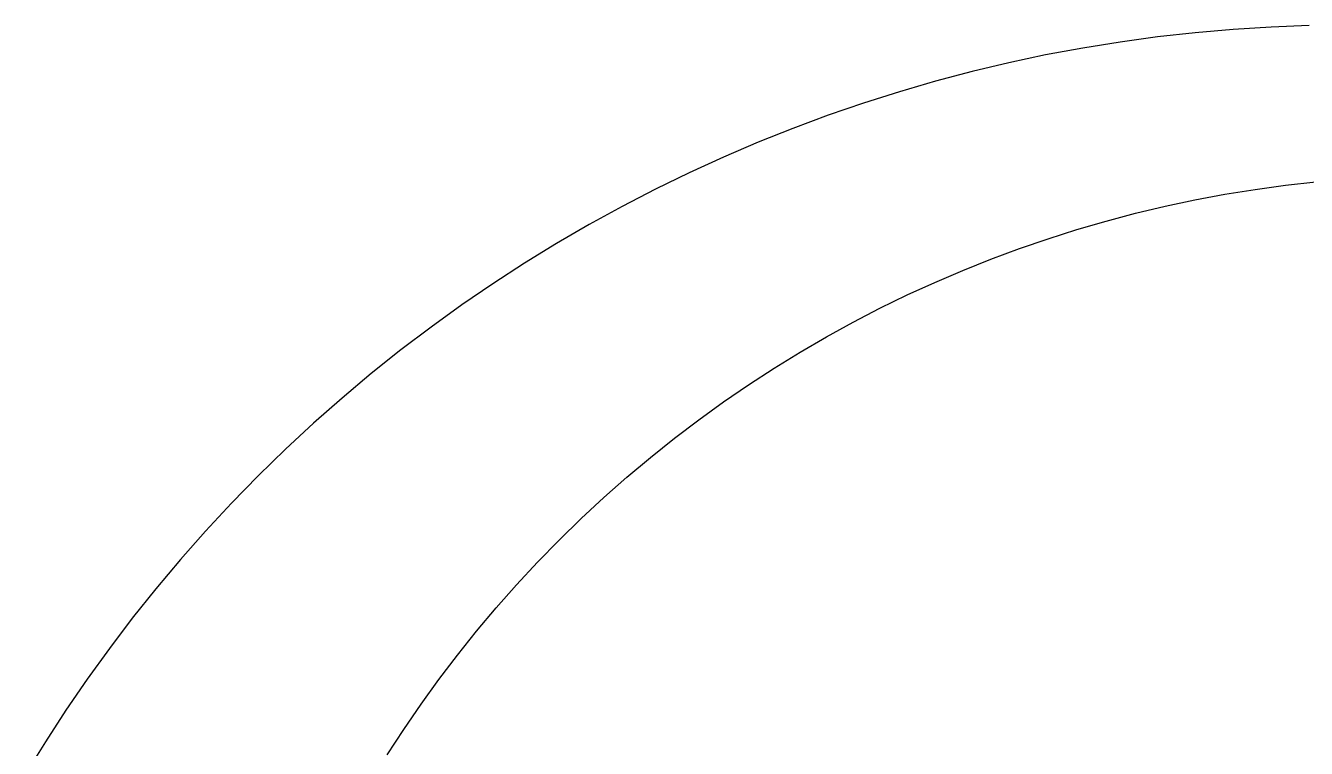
# Model space of a CAD drawing. Extents: x -80 to 1506, y -145 to 630.
# Drawn here: x -24.9 to 298.1, y 448.1 to 630.3 of the extents above; entities that cross this region are included whole.
import ezdxf

# ---------------------------------------------------------------- set-up
doc = ezdxf.new("R2010")
doc.units = 0

msp = doc.modelspace()

# ---------------------------------------------------------------- linework, layer by layer
at = {"layer": 'circle and branch', "color": 4}
for p, q in [((289.225085, 629.951242), (279.639107, 629.357799)), ((298.843752, 630.308514), (289.225085, 629.951242)), ((260.581142, 627.468986), (251.117116, 626.176908)), ((270.089799, 628.529832), (260.581142, 627.468986)), ((279.639107, 629.357799), (270.089799, 628.529832)), ((241.701704, 624.655244), (232.338885, 622.90564)), ((251.117116, 626.176908), (241.701704, 624.655244)), ((223.03264, 620.929742), (213.78695, 618.729197)), ((232.338885, 622.90564), (223.03264, 620.929742)), ((213.78695, 618.729197), (204.605795, 616.305649)), ((204.605795, 616.305649), (195.493158, 613.660747)), ((186.453018, 610.796135), (177.489357, 607.71346)), ((195.493158, 613.660747), (186.453018, 610.796135)), ((177.489357, 607.71346), (168.606154, 604.414368)), ((168.606154, 604.414368), (159.807392, 600.900505)), ((159.807392, 600.900505), (151.09705, 597.173518)), ((151.09705, 597.173518), (142.47911, 593.235052)), ((142.47911, 593.235052), (133.957553, 589.086754)), ((133.957553, 589.086754), (125.536358, 584.730269)), ((277.579521, 587.797908), (285.182867, 589.027761)), ((285.182867, 589.027761), (292.825471, 590.072055)), ((292.825471, 590.072055), (300.504118, 590.929459)), ((125.536358, 584.730269), (117.219508, 580.167245)), ((255.037176, 583.0083), (262.503461, 584.786847)), ((262.503461, 584.786847), (270.018647, 586.383827)), ((270.018647, 586.383827), (277.579521, 587.797908)), ((247.623007, 581.049516), (255.037176, 583.0083)), ((117.219508, 580.167245), (109.010983, 575.399326)), ((232.963875, 576.596558), (240.264168, 578.911825)), ((240.264168, 578.911825), (247.623007, 581.049516)), ((109.010983, 575.399326), (100.914763, 570.42816)), ((225.725342, 574.105046), (232.963875, 576.596558)), ((218.551783, 571.438619), (225.725342, 574.105046)), ((100.914763, 570.42816), (92.93483, 565.255392)), ((204.412448, 565.586341), (211.446414, 568.598607)), ((211.446414, 568.598607), (218.551783, 571.438619)), ((197.4531, 562.403151), (204.412448, 565.586341)), ((92.93483, 565.255392), (85.075164, 559.882669)), ((190.571585, 559.050369), (197.4531, 562.403151)), ((85.075164, 559.882669), (77.339747, 554.311636)), ((183.771118, 555.529324), (190.571585, 559.050369)), ((77.339747, 554.311636), (69.732558, 548.54394)), ((177.054912, 551.841347), (183.771118, 555.529324)), ((170.426183, 547.987768), (177.054912, 551.841347)), ((69.732558, 548.54394), (62.25758, 542.581227)), ((163.888145, 543.969919), (170.426183, 547.987768)), ((157.444013, 539.789129), (163.888145, 543.969919)), ((62.25758, 542.581227), (54.918792, 536.425143)), ((151.097001, 535.446729), (157.444013, 539.789129)), ((54.918792, 536.425143), (47.720175, 530.077335)), ((144.850325, 530.94405), (151.097001, 535.446729)), ((47.720175, 530.077335), (40.665711, 523.539448)), ((138.707197, 526.282422), (144.850325, 530.94405)), ((40.665711, 523.539448), (33.75938, 516.813128)), ((132.670834, 521.463176), (138.707197, 526.282422)), ((126.74445, 516.487641), (132.670834, 521.463176)), ((33.75938, 516.813128), (27.02226, 509.917868)), ((120.931259, 511.35715), (126.74445, 516.487641)), ((115.234475, 506.073031), (120.931259, 511.35715)), ((27.02226, 509.917868), (20.473875, 502.874713)), ((109.657315, 500.636616), (115.234475, 506.073031)), ((20.473875, 502.874713), (14.115874, 495.687636)), ((104.216798, 495.063658), (109.657315, 500.636616)), ((14.115874, 495.687636), (7.949905, 488.360613)), ((98.928692, 489.371167), (104.216798, 495.063658)), ((7.949905, 488.360613), (1.977617, 480.897617)), ((93.794328, 483.562355), (98.928692, 489.371167)), ((88.815037, 477.640434), (93.794328, 483.562355)), ((1.977617, 480.897617), (-3.79934, 473.302623)), ((83.992151, 471.608616), (88.815037, 477.640434)), ((-3.79934, 473.302623), (-9.379319, 465.579606)), ((79.327002, 465.470113), (83.992151, 471.608616)), ((-9.379319, 465.579606), (-14.76067, 457.73254)), ((74.820921, 459.228139), (79.327002, 465.470113)), ((70.47524, 452.885904), (74.820921, 459.228139)), ((-14.76067, 457.73254), (-19.941745, 449.765399)), ((66.29129, 446.446622), (70.47524, 452.885904)), ((-19.941745, 449.765399), (-24.920894, 441.682159))]:
    msp.add_line(p, q, dxfattribs=at)
at = {"layer": 'logo 3d printing', "color": 4}
for p, q in [((289.225085, 629.951242), (279.639107, 629.357799)), ((298.843752, 630.308514), (289.225085, 629.951242)), ((260.581142, 627.468986), (251.117116, 626.176908)), ((270.089799, 628.529832), (260.581142, 627.468986)), ((279.639107, 629.357799), (270.089799, 628.529832)), ((241.701704, 624.655244), (232.338885, 622.90564)), ((251.117116, 626.176908), (241.701704, 624.655244)), ((223.03264, 620.929742), (213.78695, 618.729197)), ((232.338885, 622.90564), (223.03264, 620.929742)), ((213.78695, 618.729197), (204.605795, 616.305649)), ((204.605795, 616.305649), (195.493158, 613.660747)), ((186.453018, 610.796135), (177.489357, 607.71346)), ((195.493158, 613.660747), (186.453018, 610.796135)), ((177.489357, 607.71346), (168.606154, 604.414368)), ((168.606154, 604.414368), (159.807392, 600.900505)), ((159.807392, 600.900505), (151.09705, 597.173518)), ((151.09705, 597.173518), (142.47911, 593.235052)), ((142.47911, 593.235052), (133.957553, 589.086754)), ((133.957553, 589.086754), (125.536358, 584.730269)), ((277.579521, 587.797908), (285.182867, 589.027761)), ((285.182867, 589.027761), (292.825471, 590.072055)), ((292.825471, 590.072055), (300.504118, 590.929459)), ((125.536358, 584.730269), (117.219508, 580.167245)), ((255.037176, 583.0083), (262.503461, 584.786847)), ((262.503461, 584.786847), (270.018647, 586.383827)), ((270.018647, 586.383827), (277.579521, 587.797908)), ((247.623007, 581.049516), (255.037176, 583.0083)), ((117.219508, 580.167245), (109.010983, 575.399326)), ((232.963875, 576.596558), (240.264168, 578.911825)), ((240.264168, 578.911825), (247.623007, 581.049516)), ((109.010983, 575.399326), (100.914763, 570.42816)), ((225.725342, 574.105046), (232.963875, 576.596558)), ((218.551783, 571.438619), (225.725342, 574.105046)), ((100.914763, 570.42816), (92.93483, 565.255392)), ((204.412448, 565.586341), (211.446414, 568.598607)), ((211.446414, 568.598607), (218.551783, 571.438619)), ((197.4531, 562.403151), (204.412448, 565.586341)), ((92.93483, 565.255392), (85.075164, 559.882669)), ((190.571585, 559.050369), (197.4531, 562.403151)), ((85.075164, 559.882669), (77.339747, 554.311636)), ((183.771118, 555.529324), (190.571585, 559.050369)), ((77.339747, 554.311636), (69.732558, 548.54394)), ((177.054912, 551.841347), (183.771118, 555.529324)), ((170.426183, 547.987768), (177.054912, 551.841347)), ((69.732558, 548.54394), (62.25758, 542.581227)), ((163.888145, 543.969919), (170.426183, 547.987768)), ((157.444013, 539.789129), (163.888145, 543.969919)), ((62.25758, 542.581227), (54.918792, 536.425143)), ((151.097001, 535.446729), (157.444013, 539.789129)), ((54.918792, 536.425143), (47.720175, 530.077335)), ((144.850325, 530.94405), (151.097001, 535.446729)), ((47.720175, 530.077335), (40.665711, 523.539448)), ((138.707197, 526.282422), (144.850325, 530.94405)), ((40.665711, 523.539448), (33.75938, 516.813128)), ((132.670834, 521.463176), (138.707197, 526.282422)), ((126.74445, 516.487641), (132.670834, 521.463176)), ((33.75938, 516.813128), (27.02226, 509.917868)), ((120.931259, 511.35715), (126.74445, 516.487641)), ((115.234475, 506.073031), (120.931259, 511.35715)), ((27.02226, 509.917868), (20.473875, 502.874713)), ((109.657315, 500.636616), (115.234475, 506.073031)), ((20.473875, 502.874713), (14.115874, 495.687636)), ((104.216798, 495.063658), (109.657315, 500.636616)), ((14.115874, 495.687636), (7.949905, 488.360613)), ((98.928692, 489.371167), (104.216798, 495.063658)), ((7.949905, 488.360613), (1.977617, 480.897617)), ((93.794328, 483.562355), (98.928692, 489.371167)), ((88.815037, 477.640434), (93.794328, 483.562355)), ((1.977617, 480.897617), (-3.79934, 473.302623)), ((83.992151, 471.608616), (88.815037, 477.640434)), ((-3.79934, 473.302623), (-9.379319, 465.579606)), ((79.327002, 465.470113), (83.992151, 471.608616)), ((-9.379319, 465.579606), (-14.76067, 457.73254)), ((74.820921, 459.228139), (79.327002, 465.470113)), ((70.47524, 452.885904), (74.820921, 459.228139)), ((-14.76067, 457.73254), (-19.941745, 449.765399)), ((66.29129, 446.446622), (70.47524, 452.885904)), ((-19.941745, 449.765399), (-24.920894, 441.682159))]:
    msp.add_line(p, q, dxfattribs=at)

doc.saveas('drawing.dxf')
